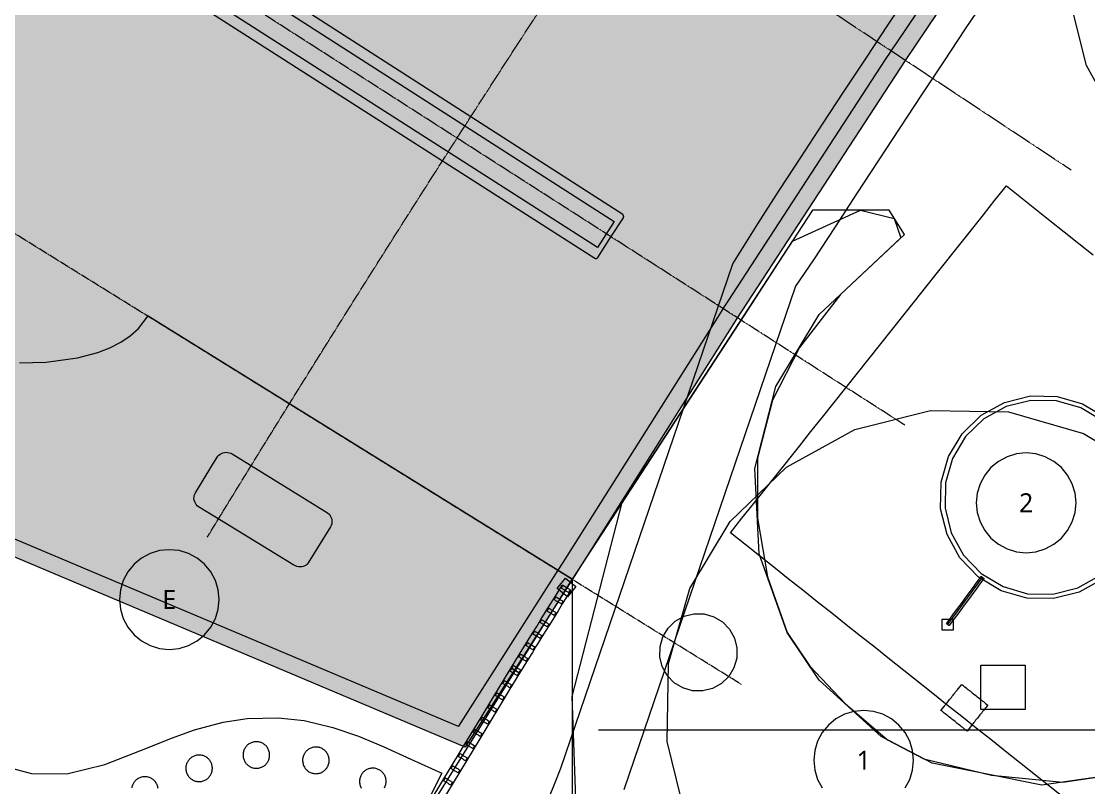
# Model space of a CAD drawing. Header units: millimetres. Extents: x -31757 to 121236, y -27283 to 59400.
# Drawn here: x 36428 to 46058, y 1683 to 8600 of the extents above; entities that cross this region are included whole.
import ezdxf

# ---------------------------------------------------------------- set-up
doc = ezdxf.new("R2010")
doc.units = ezdxf.units.MM
doc.linetypes.add('DASHDOT', pattern=[3.556, 2.54, -0.508, 0, -0.508])
for name, color, linetype, lineweight in [('10_見えがかり', 7, 'Continuous', 13), ('30_敷地・外構', 8, 'Continuous', 9), ('40_通り芯', 1, 'DASHDOT', 9), ('41_通り芯の符号', 1, 'Continuous', 13)]:
    doc.layers.add(name, color=color, linetype=linetype, lineweight=lineweight)
doc.styles.add('JP', font='NotoSansCJKjp-Regular.otf')

msp = doc.modelspace()

# ---------------------------------------------------------------- hatches: boundary and pattern name
at = {"layer": '10_見えがかり'}
msp.add_hatch(color=8, dxfattribs=at).paths.add_polyline_path([(40065.8, 29151), (40066.1, 29150.7), (40327.1, 28949.1), (40328.7, 28948), (40330.4, 28947), (40332.2, 28946.2), (40334, 28945.6), (40335.9, 28945.2), (40337.9, 28945), (40339.9, 28944.9), (40341.8, 28945.1), (40343.7, 28945.4), (40345.6, 28946), (40347.5, 28946.7), (40349.2, 28947.6), (40350.9, 28948.6), (40352.4, 28949.8), (40353.8, 28951.2), (40355.1, 28952.7), (40882.9, 29633), (41480, 30395.1), (42080.6, 31154.4), (42684.8, 31910.9), (43292.6, 32664.5), (43903.9, 33415.2), (44518.8, 34163), (45137.2, 34907.9), (45759.1, 35650), (46384.5, 36389), (47013.3, 37125.1), (47645.6, 37858.3), (48281.4, 38588.4), (48920.6, 39315.6), (49563.2, 40039.7), (50209.3, 40760.8), (50858.7, 41478.8), (51511.5, 42193.7), (52167.7, 42905.6), (52827.2, 43614.4), (53490, 44320), (54156.2, 45022.6), (54825.7, 45721.9), (55498.4, 46418.1), (56174.5, 47111.2), (56853.8, 47801), (57536.3, 48487.6), (58222.1, 49171), (58911.1, 49851.2), (59603.3, 50528.1), (60298.6, 51201.7), (60374.8, 51274.8), (60376.2, 51276.3), (60377.4, 51277.8), (60378.4, 51279.5), (60379.3, 51281.3), (60380, 51283.1), (60380.5, 51285), (60380.8, 51286.9), (60381, 51288.9), (60380.9, 51290.8), (60380.7, 51292.8), (60380.2, 51294.7), (60379.6, 51296.6), (60378.8, 51298.4), (60377.8, 51300.1), (60376.7, 51301.7), (60375.4, 51303.1), (60146.7, 51540.7), (60146.4, 51541), (60146.7, 51541.4), (60833.4, 52199.6), (61523.6, 52855.1), (62216.8, 53507.4), (62913, 54156.4), (63612.2, 54802.2), (64314.4, 55444.8), (65019.2, 56083.8), (65019.6, 56084.1), (65019.9, 56083.8), (65254.1, 55824.3), (66795, 54116.9), (66795, 54116.8), (75537.8, 44429), (75538.1, 44428.7), (75537.8, 44428.3), (75105, 44023.6), (75104.9, 44023.5), (73057.4, 42142.5), (73057.2, 42142.3), (71040.6, 40228.6), (71040.4, 40228.4), (69052.1, 38285.4), (69051.8, 38285.2), (67092.1, 36313.2), (67091.9, 36313), (65161.3, 34312.7), (65161.1, 34312.4), (63259.9, 32284), (63259.7, 32283.8), (61388.4, 30227.8), (61388.2, 30227.6), (59547.2, 28144.4), (59547, 28144.1), (57736.7, 26034.2), (57736.5, 26034), (55957.3, 23897.8), (55957.1, 23897.6), (54209.3, 21735.6), (54209.1, 21735.4), (52493.2, 19548.1), (52493, 19547.9), (50809.2, 17335.7), (50809, 17335.4), (49157.8, 15098.8), (49157.6, 15098.5), (47539.3, 12838), (47539.1, 12837.8), (45954.1, 10553.8), (45953.9, 10553.6), (44402.4, 8246.6), (44402.2, 8246.4), (42884.7, 5917), (42884.5, 5916.8), (41401.3, 3565.6), (41401.2, 3565.4), (40433.8, 2047.8), (40433.5, 2047.4), (40433, 2047.5), (34030.2, 4749.4), (34030.2, 4749.4), (26699.8, 7843.7), (26699.5, 7843.8), (26030.8, 8156.6), (26029.7, 8157.2), (26026.2, 8159.4), (26025.8, 8159.7), (26026, 8160.1), (26672.5, 9168.4), (26672.6, 9168.6), (28072.1, 11401.4), (28073.1, 11403.1), (28073.8, 11404.9), (28074.5, 11406.8), (28074.9, 11408.7), (28075.1, 11410.7), (28075.1, 11412.7), (28075, 11414.6), (28074.6, 11416.6), (28074.1, 11418.5), (28073.4, 11420.3), (28072.5, 11422), (28071.4, 11423.7), (28070.2, 11425.2), (28068.8, 11426.7), (28067.3, 11427.9), (28065.7, 11429), (27872.5, 11548.5), (27872.1, 11548.7), (27872.4, 11549.1), (28386.1, 12375.7), (28904.1, 13200.3), (29425.9, 14022.4), (29951.7, 14842.1), (30481.3, 15659.2), (31014.8, 16473.8), (31552.1, 17285.9), (32093.3, 18095.5), (32638.3, 18902.5), (33187.1, 19706.8), (33739.7, 20508.6), (34296.1, 21307.8), (34856.3, 22104.3), (35420.2, 22898.1), (35987.9, 23689.3), (36559.3, 24477.8), (37134.5, 25263.5), (37713.4, 26046.5), (38295.9, 26826.8), (38882.2, 27604.3), (39472.1, 28379.1), (40065.5, 29150.6)])

# ---------------------------------------------------------------- linework, layer by layer
for points in [[(55957.1, 23897.6), (54209.3, 21735.6), (54209.1, 21735.4), (52493.2, 19548.1), (52493, 19547.9), (50809.2, 17335.7), (50809, 17335.4), (49157.8, 15098.8), (49157.6, 15098.5), (47539.3, 12838), (47539.1, 12837.8), (45954.1, 10553.8), (45953.9, 10553.6), (44402.4, 8246.6), (44402.2, 8246.4), (42884.7, 5917), (42884.5, 5916.8), (41401.3, 3565.6), (41401.2, 3565.4), (40433.8, 2047.8), (40433.5, 2047.4), (40433, 2047.5), (34030.2, 4749.4)], [(31729.9, 13245.1), (31730.3, 13244.9), (38400.6, 8961.5), (41777.2, 6793.2), (41777.6, 6792.9), (41777.4, 6792.5), (41626.7, 6557.5), (41626.4, 6557.1), (41626, 6557.4), (31570.1, 12994.1), (31569.7, 12994.4), (31569.3, 12994.6), (31569.6, 12995), (31729.7, 13244.7), (31729.9, 13245.1)], [(31763, 12753.1), (41601.8, 6462.1), (41603.5, 6461.1), (41605.3, 6460.3), (41607.2, 6459.6), (41609.1, 6459.2), (41611.1, 6459), (41613.1, 6458.9), (41615, 6459), (41617, 6459.4), (41618.9, 6459.9), (41620.7, 6460.6), (41622.5, 6461.5), (41624.1, 6462.6), (41625.7, 6463.8), (41627.1, 6465.1), (41628.4, 6466.6), (41629.5, 6468.2), (41743.1, 6648.3), (41743.2, 6648.4), (41859.7, 6827.2), (41860.7, 6828.9), (41861.5, 6830.7), (41862.1, 6832.6), (41862.6, 6834.5), (41862.8, 6836.4), (41862.9, 6838.4), (41862.8, 6840.4), (41862.5, 6842.3), (41862, 6844.2), (41861.3, 6846.1), (41860.4, 6847.8), (41859.4, 6849.5), (41858.2, 6851.1), (41856.8, 6852.5), (41855.3, 6853.8), (41853.7, 6855), (32030.4, 13169.9)], [(45773.4, 10561.1), (44324.5, 8406.8), (44273.5, 8332.1), (44273.2, 8331.6), (44223.6, 8254.4), (42802.2, 6072.6), (42754.5, 6000.5), (42754.2, 6000.1), (42708.1, 5925.7), (41313.9, 3715.8), (41269.8, 3647), (41269.8, 3647), (41269.8, 3646.9), (40372.6, 2236.6), (40372.3, 2236.2), (40371.8, 2236.4), (33118.3, 5297.2)], [(41186.6, 1587.4), (41243.7, 1730.2), (41295.6, 1858.9), (42848.1, 6411.3), (43072.1, 6772.4), (43266.5, 7072.2), (43461.5, 7371.6), (43657, 7670.6), (43853.1, 7969.3), (44049.8, 8267.6), (44247, 8565.5), (44444.8, 8863.1)], [(45141.9, 8826.7), (44944.2, 8530.5), (44747, 8233.9), (44550.4, 7936.9), (44354.4, 7639.5), (44158.9, 7341.8), (43963.9, 7043.7), (43769.6, 6745.2), (43575.8, 6446.4), (43412.6, 6208.2), (41863.2, 1664.4)], [(49666.2, 8614.8), (49530.2, 8140.5), (49276.1, 7717.6), (48921.2, 7374.9), (48489.6, 7135.7), (48010.9, 7016.3), (47517.6, 7024.9), (47043.3, 7160.9), (46620.4, 7415), (46277.6, 7769.9), (46038.4, 8201.5), (45919.1, 8680.2)], [(43552.7, 4897.1), (43656.5, 5027.6), (44486.5, 6071), (44590.2, 6201.5), (44694, 6331.9), (45109, 6853.6), (45212.7, 6984.1), (45316.5, 7114.5), (45707.8, 6803.3), (45838.2, 6699.5), (45968.7, 6595.8), (46099.1, 6492)], [(41436.1, 1415.3), (41396.6, 2504.5), (41848.8, 4258.2), (43386, 6616.9), (43998.1, 6894.4)], [(43998.1, 6894.4), (44303.5, 6821), (44364.7, 6644.3), (43819.3, 6134.4), (43448, 5656.5), (43205.1, 5181.1), (43070.5, 4656.9), (43070, 4115.2), (43159.6, 3587.3), (43336.6, 3084.4), (43542, 2779.8), (43859.9, 2441.9), (44244.1, 2114.3), (44569.9, 1944.3), (45182.8, 1796), (45824, 1731.8), (46355.3, 1809.6)], [(36410.2, 5517.4), (36650.7, 5524.1), (36934.3, 5561.4), (37118.4, 5610.4), (37227.1, 5653.1), (37324.5, 5703.6), (37410.2, 5761.9), (37484.3, 5827.9), (37573.2, 5941.1), (41396.6, 3568.1), (39742.1, 902.3)], [(44897.1, 3757), (44780.7, 3967.1), (44722.6, 4200.1), (44726.8, 4440.3), (44793, 4671.1), (44916.7, 4877), (45089.4, 5043.8), (45299.5, 5160.3), (45532.5, 5218.4), (45772.7, 5214.2), (46003.5, 5148), (46209.4, 5024.3)], [(46184.5, 4993), (45987.6, 5111.3), (45766.8, 5174.6), (45537.1, 5178.6), (45314.2, 5123), (45113.2, 5011.7), (44948, 4852.1), (44829.7, 4655.2), (44766.4, 4434.3)], [(43947, 4916.4), (44630.9, 5087), (45335.7, 5074.6), (46013.2, 4880.4), (46617.4, 4517.3), (47107, 4010.3), (47448.7, 3393.9), (47619.2, 2710), (47606.9, 2005.2), (47412.6, 1327.7)], [(42424.5, 1414.8), (42253.9, 2098.7), (42266.2, 2803.4), (42460.5, 3480.9), (42823.5, 4085.1), (43330.6, 4574.7), (43947, 4916.4)], [(45956.9, 1494), (45435.1, 1909), (45304.7, 2012.8), (45174.3, 2116.5), (45043.8, 2220.3), (44913.4, 2324), (44783, 2427.8), (44652.5, 2531.5), (44391.7, 2739.1), (44261.2, 2842.8), (44130.8, 2946.6), (44000.4, 3050.3), (43869.9, 3154.1), (43739.5, 3257.8), (43609, 3361.6), (43478.6, 3465.3), (43348.2, 3569.1), (43217.7, 3672.8), (43087.3, 3776.6), (42956.9, 3880.3), (42826.4, 3984.1), (42930.2, 4114.5), (43033.9, 4244.9), (43449, 4766.7), (43552.7, 4897.1)], [(37988.3, 4319.7), (37992.5, 4332.9), (37998.5, 4345.4), (38146.5, 4586.5), (38201.5, 4674.2), (38210.7, 4684.5), (38221.2, 4693.6), (38233.6, 4700.4), (38246.7, 4705.4), (38260.5, 4708.8), (38274.8, 4710.3), (38289.3, 4709.1), (38303.5, 4706), (38317.3, 4701.2), (38330.4, 4694.7), (38969, 4301.4), (39189.7, 4164.4), (39200.8, 4154.9), (39210.7, 4144.1), (39218.3, 4131.8), (39224.3, 4118.7), (39228.5, 4105.1), (39230.8, 4091.2), (39230.4, 4077.2), (39228, 4063.6), (39223.8, 4050.4), (39217.9, 4038), (39070.8, 3798.4), (39016.2, 3711.3), (39007.1, 3701), (38996.6, 3692), (38984.3, 3685.2), (38971.2, 3680.2), (38957.4, 3676.8), (38943.2, 3675.3), (38928.7, 3676.6), (38914.5, 3679.6), (38900.7, 3684.4), (38887.5, 3690.8), (38247.8, 4082.3), (38026.7, 4218.7), (38015.6, 4228.1), (38005.7, 4238.9), (37998, 4251.2), (37992.1, 4264.3), (37987.9, 4277.9), (37985.5, 4291.9), (37986, 4306), (37988.3, 4319.7)], [(44766.4, 4434.3), (44762.3, 4204.6), (44817.9, 3981.7), (44929.3, 3780.8), (45088.9, 3615.6), (45285.8, 3497.3), (45506.6, 3433.9), (45736.3, 3429.9), (45959.2, 3485.5), (46160.1, 3596.9)], [(46183.9, 3564.7), (45973.9, 3448.3), (45740.8, 3390.2), (45500.7, 3394.4), (45269.8, 3460.6), (45064, 3584.3), (44897.1, 3757)], [(41337.8, 3573.8), (41431.7, 3499.1), (41357, 3405.2), (41263.1, 3479.9), (41337.8, 3573.8)], [(45089.6, 3589.5), (45090, 3589.2), (45091.2, 3588.3), (45093.2, 3586.8), (45095.7, 3585), (45098.6, 3582.8), (45101.7, 3580.5), (45104.8, 3578.2), (45107.7, 3576.1), (45110.2, 3574.2), (45112.1, 3572.8), (45113.3, 3571.9), (45113.8, 3571.6), (45061.2, 3500.6), (45048.1, 3482.8), (44956.2, 3358.5), (44943.1, 3340.8), (44864.3, 3234.2), (44851.2, 3216.4), (44798.7, 3145.4), (44798.3, 3145.7), (44797.1, 3146.6), (44795.1, 3148), (44792.7, 3149.9), (44789.7, 3152), (44786.6, 3154.3), (44783.5, 3156.6), (44780.6, 3158.8), (44778.1, 3160.6), (44776.2, 3162), (44775, 3162.9), (44774.6, 3163.2), (44827.1, 3234.3), (44840.2, 3252), (44919, 3358.6), (44932.1, 3376.3), (44945.2, 3394.1), (45024, 3500.7), (45037.1, 3518.4), (45089.6, 3589.5)], [(41078, 3138.5), (41116.5, 3200.9), (41155, 3263.4), (41193.5, 3325.8), (41232, 3388.3), (41270.6, 3450.7), (41309.1, 3513.2), (41334.6, 3497.4), (41341, 3493.5), (41347.4, 3489.5), (41353.8, 3485.6), (41360.2, 3481.7), (41366.5, 3477.7), (41372.9, 3473.8), (41379.3, 3469.8), (41385.7, 3465.9), (41347.2, 3403.5), (41308.6, 3341), (41270.1, 3278.6), (41231.6, 3216.1), (41193.1, 3153.7), (41154.6, 3091.2), (41116.1, 3028.8), (41077.5, 2966.3), (41039, 2903.9), (41000.5, 2841.4), (40962, 2779), (40923.5, 2716.5), (40897.9, 2732.3), (40891.5, 2736.2), (40885.2, 2740.1), (40878.8, 2744.1), (40872.4, 2748), (40866, 2751.9), (40846.9, 2763.7), (40923.9, 2888.6), (40962.4, 2951.1), (41000.9, 3013.6), (41039.4, 3076), (41078, 3138.5)], [(41078, 3138.5), (41116.5, 3200.9), (41155, 3263.4), (41193.5, 3325.8), (41232, 3388.3), (41270.6, 3450.7), (41309.1, 3513.2), (41334.6, 3497.4), (41341, 3493.5), (41347.4, 3489.5), (41353.8, 3485.6), (41360.2, 3481.7), (41366.5, 3477.7), (41372.9, 3473.8), (41379.3, 3469.8), (41385.7, 3465.9), (41347.2, 3403.5), (41308.6, 3341), (41270.1, 3278.6), (41231.6, 3216.1), (41193.1, 3153.7), (41154.6, 3091.2), (41116.1, 3028.8), (41077.5, 2966.3), (41039, 2903.9), (41000.5, 2841.4), (40962, 2779), (40923.5, 2716.5), (40897.9, 2732.3), (40891.5, 2736.2), (40885.2, 2740.1), (40878.8, 2744.1), (40872.4, 2748), (40866, 2751.9), (40846.9, 2763.7), (40923.9, 2888.6), (40962.4, 2951.1), (41000.9, 3013.6), (41039.4, 3076), (41078, 3138.5)], [(41307.6, 3496.5), (41308.9, 3498.6), (41310.2, 3500.7), (41311.5, 3502.8), (41312.8, 3505), (41314.2, 3507.1), (41315.5, 3509.2), (41320.8, 3505.9), (41326.1, 3502.7), (41331.4, 3499.4), (41336.7, 3496.1), (41347.4, 3489.5), (41352.7, 3486.3), (41358, 3483), (41363.3, 3479.7), (41368.7, 3476.4), (41374, 3473.1), (41379.3, 3469.8), (41378, 3467.7), (41375.4, 3463.5), (41374.1, 3461.3), (41372.7, 3459.2), (41371.4, 3457.1), (41370.1, 3455), (41368.8, 3452.8), (41367.5, 3450.7), (41366.2, 3448.6), (41364.9, 3446.4), (41363.6, 3444.3), (41358.2, 3447.6), (41352.9, 3450.9), (41347.6, 3454.2), (41342.3, 3457.4), (41337, 3460.7), (41331.6, 3464), (41326.3, 3467.3), (41321, 3470.6), (41315.7, 3473.8), (41310.4, 3477.1), (41305, 3480.4), (41299.7, 3483.7), (41301, 3485.8), (41302.3, 3487.9), (41303.7, 3490.1), (41305, 3492.2), (41307.6, 3496.5)], [(41242.5, 3390.9), (41243.8, 3393), (41245.1, 3395.2), (41246.4, 3397.3), (41247.7, 3399.4), (41249.1, 3401.6), (41250.4, 3403.7), (41251.7, 3405.8), (41257, 3402.5), (41262.3, 3399.2), (41273, 3392.7), (41278.3, 3389.4), (41283.6, 3386.1), (41288.9, 3382.8), (41299.6, 3376.3), (41310.2, 3369.7), (41315.5, 3366.4), (41314.2, 3364.3), (41311.6, 3360.1), (41310.3, 3357.9), (41309, 3355.8), (41307.6, 3353.7), (41306.3, 3351.5), (41305, 3349.4), (41303.7, 3347.3), (41302.4, 3345.2), (41301.1, 3343), (41299.8, 3340.9), (41294.4, 3344.2), (41289.1, 3347.5), (41283.8, 3350.7), (41278.5, 3354), (41273.2, 3357.3), (41267.9, 3360.6), (41262.5, 3363.9), (41257.2, 3367.2), (41251.9, 3370.4), (41241.3, 3377), (41235.9, 3380.3), (41237.2, 3382.4), (41238.6, 3384.5), (41239.9, 3386.7), (41241.2, 3388.8), (41242.5, 3390.9)], [(41178.7, 3287.5), (41181.3, 3291.8), (41182.7, 3293.9), (41184, 3296), (41185.3, 3298.1), (41186.6, 3300.3), (41187.9, 3302.4), (41193.2, 3299.1), (41198.5, 3295.8), (41203.9, 3292.6), (41209.2, 3289.3), (41214.5, 3286), (41225.1, 3279.4), (41230.5, 3276.2), (41235.8, 3272.9), (41241.1, 3269.6), (41246.4, 3266.3), (41251.7, 3263), (41250.4, 3260.9), (41246.5, 3254.5), (41245.2, 3252.4), (41242.5, 3248.1), (41241.2, 3246), (41239.9, 3243.9), (41238.6, 3241.7), (41237.3, 3239.6), (41236, 3237.5), (41225.3, 3244.1), (41220, 3247.3), (41214.7, 3250.6), (41204.1, 3257.2), (41198.7, 3260.5), (41193.4, 3263.7), (41188.1, 3267), (41182.8, 3270.3), (41177.5, 3273.6), (41172.2, 3276.9), (41173.5, 3279), (41174.8, 3281.1), (41176.1, 3283.2), (41178.7, 3287.5)], [(41114.9, 3184.1), (41116.2, 3186.2), (41117.6, 3188.3), (41118.9, 3190.5), (41120.2, 3192.6), (41121.5, 3194.7), (41122.8, 3196.9), (41124.1, 3199), (41129.4, 3195.7), (41134.8, 3192.4), (41140.1, 3189.1), (41150.7, 3182.6), (41156, 3179.3), (41166.7, 3172.7), (41172, 3169.5), (41177.3, 3166.2), (41182.6, 3162.9), (41188, 3159.6), (41186.6, 3157.5), (41185.3, 3155.4), (41184, 3153.2), (41182.7, 3151.1), (41181.4, 3149), (41180.1, 3146.8), (41178.8, 3144.7), (41177.5, 3142.6), (41174.8, 3138.3), (41173.5, 3136.2), (41172.2, 3134.1), (41166.9, 3137.4), (41156.2, 3143.9), (41150.9, 3147.2), (41145.6, 3150.5), (41140.3, 3153.8), (41135, 3157), (41129.6, 3160.3), (41124.3, 3163.6), (41119, 3166.9), (41113.7, 3170.2), (41108.4, 3173.5), (41109.7, 3175.6), (41111, 3177.7), (41112.3, 3179.8), (41113.6, 3182), (41114.9, 3184.1)], [(42328.4, 3185.8), (42408.3, 3230.1), (42497, 3252.2), (42588.3, 3250.6), (42676.2, 3225.4), (42754.5, 3178.4), (42818, 3112.6), (42862.3, 3032.7), (42884.4, 2944.1), (42882.8, 2852.7), (42857.6, 2764.9), (42810.5, 2686.6), (42744.8, 2623.1), (42664.9, 2578.8), (42576.2, 2556.7), (42484.9, 2558.3), (42397, 2583.5), (42318.7, 2630.5), (42255.3, 2696.3), (42211, 2776.2), (42188.9, 2864.8), (42190.5, 2956.2), (42215.6, 3044), (42262.7, 3122.3), (42328.4, 3185.8)], [(44778.3, 3204.3), (44795, 3204.3), (44803.3, 3204.3), (44820, 3204.3), (44836.6, 3204.3), (44836.6, 3196), (44836.6, 3187.6), (44836.6, 3179.3), (44836.6, 3171), (44836.6, 3162.6), (44836.6, 3146), (44836.6, 3137.6), (44836.6, 3129.3), (44836.6, 3121), (44836.6, 3112.6), (44836.6, 3104.3), (44828.3, 3104.3), (44820, 3104.3), (44811.6, 3104.3), (44795, 3104.3), (44786.6, 3104.3), (44778.3, 3104.3), (44770, 3104.3), (44761.6, 3104.3), (44753.3, 3104.3), (44745, 3104.3), (44736.6, 3104.3), (44736.6, 3112.7), (44736.6, 3121), (44736.6, 3137.7), (44736.6, 3146), (44736.6, 3162.7), (44736.6, 3171), (44736.6, 3187.7), (44736.6, 3196), (44736.6, 3204.3), (44745, 3204.3), (44753.3, 3204.3), (44770, 3204.3), (44778.3, 3204.3)], [(41049.8, 3078.6), (41051.1, 3080.7), (41052.5, 3082.8), (41053.8, 3084.9), (41055.1, 3087.1), (41056.4, 3089.2), (41057.7, 3091.3), (41059, 3093.4), (41060.3, 3095.6), (41071, 3089), (41076.3, 3085.7), (41081.6, 3082.5), (41086.9, 3079.2), (41097.6, 3072.6), (41108.2, 3066), (41113.5, 3062.8), (41118.9, 3059.5), (41124.2, 3056.2), (41122.9, 3054.1), (41121.5, 3051.9), (41120.2, 3049.8), (41118.9, 3047.7), (41117.6, 3045.6), (41116.3, 3043.4), (41115, 3041.3), (41113.7, 3039.2), (41112.4, 3037.1), (41111, 3034.9), (41109.7, 3032.8), (41108.4, 3030.7), (41103.1, 3034), (41097.8, 3037.2), (41092.5, 3040.5), (41087.1, 3043.8), (41071.2, 3053.6), (41060.5, 3060.2), (41055.2, 3063.5), (41049.9, 3066.8), (41044.6, 3070), (41045.9, 3072.2), (41047.2, 3074.3), (41049.8, 3078.6)], [(40986.1, 2975.1), (40987.4, 2977.3), (40988.7, 2979.4), (40990, 2981.5), (40991.3, 2983.7), (40992.6, 2985.8), (40993.9, 2987.9), (40995.2, 2990), (40996.6, 2992.2), (41007.2, 2985.6), (41012.5, 2982.3), (41017.8, 2979), (41023.2, 2975.8), (41028.5, 2972.5), (41039.1, 2965.9), (41049.7, 2959.4), (41055.1, 2956.1), (41060.4, 2952.8), (41057.8, 2948.5), (41056.4, 2946.4), (41055.1, 2944.3), (41053.8, 2942.2), (41051.2, 2937.9), (41049.9, 2935.8), (41048.6, 2933.6), (41047.3, 2931.5), (41044.6, 2927.3), (41039.3, 2930.5), (41034, 2933.8), (41028.7, 2937.1), (41018, 2943.7), (41012.7, 2946.9), (41007.4, 2950.2), (41002.1, 2953.5), (40996.8, 2956.8), (40991.4, 2960.1), (40986.1, 2963.4), (40980.8, 2966.6), (40982.1, 2968.8), (40983.4, 2970.9), (40984.7, 2973), (40986.1, 2975.1)], [(40923.6, 2873.9), (40924.9, 2876), (40926.2, 2878.1), (40927.5, 2880.2), (40928.8, 2882.4), (40930.1, 2884.5), (40931.5, 2886.6), (40932.8, 2888.8), (40943.4, 2882.2), (40948.7, 2878.9), (40954, 2875.6), (40959.4, 2872.4), (40964.7, 2869.1), (40970, 2865.8), (40975.3, 2862.5), (40980.6, 2859.2), (40986, 2855.9), (40991.3, 2852.7), (40996.6, 2849.4), (40995.3, 2847.3), (40994, 2845.1), (40991.4, 2840.9), (40990, 2838.7), (40987.4, 2834.5), (40986.1, 2832.4), (40984.8, 2830.2), (40983.5, 2828.1), (40982.2, 2826), (40980.9, 2823.8), (40975.5, 2827.1), (40970.2, 2830.4), (40964.9, 2833.7), (40959.6, 2837), (40954.3, 2840.3), (40948.9, 2843.5), (40943.6, 2846.8), (40938.3, 2850.1), (40933, 2853.4), (40927.7, 2856.7), (40922.3, 2859.9), (40917, 2863.2), (40918.3, 2865.3), (40919.6, 2867.5), (40921, 2869.6), (40923.6, 2873.9)], [(40126.1, 1574.5), (40396.3, 2020.4), (40486.4, 2169), (40576.5, 2317.6), (40666.5, 2466.2), (40846.7, 2763.4), (40853.1, 2759.6), (40859.5, 2755.7)], [(40126.1, 1574.5), (40396.3, 2020.4), (40486.4, 2169), (40576.5, 2317.6), (40666.5, 2466.2), (40846.7, 2763.4), (40853.1, 2759.6), (40859.5, 2755.7)], [(40859.5, 2755.7), (40865.9, 2751.8), (40872.3, 2747.9), (40885.2, 2740.1), (40898, 2732.4), (40904.4, 2728.5), (40910.8, 2724.6), (40917.2, 2720.7), (40923.6, 2716.8), (40833.6, 2568.2), (40563.4, 2122.3), (40383.2, 1825.1), (40203.1, 1527.9)], [(40859.5, 2755.7), (40865.9, 2751.8), (40872.3, 2747.9), (40885.2, 2740.1), (40898, 2732.4), (40904.4, 2728.5), (40910.8, 2724.6), (40917.2, 2720.7), (40923.6, 2716.8), (40833.6, 2568.2), (40563.4, 2122.3), (40383.2, 1825.1), (40203.1, 1527.9)], [(40853.6, 2724.2), (40842.9, 2730.7), (40837.5, 2733.9), (40838.8, 2736), (40840.1, 2738.2), (40841.4, 2740.3), (40842.7, 2742.5), (40844, 2744.6), (40845.3, 2746.7), (40846.6, 2748.9), (40847.9, 2751), (40849.2, 2753.1), (40850.5, 2755.3), (40851.8, 2757.4), (40853.1, 2759.6), (40858.4, 2756.3), (40863.8, 2753.1), (40869.1, 2749.8), (40874.5, 2746.6), (40879.8, 2743.4), (40890.5, 2736.9), (40901.2, 2730.4), (40906.5, 2727.2), (40911.9, 2723.9), (40917.2, 2720.7), (40915.9, 2718.6), (40914.6, 2716.4), (40913.3, 2714.3), (40912, 2712.1), (40909.5, 2707.9), (40908.2, 2705.7), (40906.9, 2703.6), (40905.6, 2701.4), (40904.3, 2699.3), (40903, 2697.2), (40901.7, 2695), (40896.3, 2698.3), (40891, 2701.5), (40885.6, 2704.8), (40880.3, 2708), (40875, 2711.2), (40869.6, 2714.5), (40858.9, 2720.9), (40853.6, 2724.2)], [(40858.5, 2768.3), (40859.8, 2770.5), (40861.1, 2772.6), (40862.4, 2774.7), (40863.7, 2776.8), (40866.4, 2781.1), (40867.7, 2783.2), (40869, 2785.3), (40879.6, 2778.8), (40890.3, 2772.2), (40895.6, 2768.9), (40900.9, 2765.7), (40911.5, 2759.1), (40922.2, 2752.5), (40927.5, 2749.3), (40932.8, 2746), (40931.5, 2743.8), (40930.2, 2741.7), (40928.9, 2739.6), (40926.3, 2735.3), (40924.9, 2733.2), (40923.6, 2731.1), (40922.3, 2728.9), (40921, 2726.8), (40919.7, 2724.7), (40917.1, 2720.4), (40911.8, 2723.7), (40906.4, 2727), (40901.1, 2730.3), (40895.8, 2733.6), (40885.2, 2740.1), (40874.5, 2746.7), (40858.6, 2756.5), (40853.2, 2759.8), (40854.6, 2761.9), (40855.9, 2764.1), (40857.2, 2766.2), (40858.5, 2768.3)], [(45253.3, 2789.6), (45286.7, 2789.6), (45320, 2789.6), (45353.3, 2789.6), (45386.7, 2789.6), (45420, 2789.6), (45486.7, 2789.6), (45486.7, 2756.3), (45486.7, 2656.3), (45486.7, 2623), (45486.7, 2589.6), (45486.7, 2556.3), (45486.7, 2523), (45486.7, 2489.6), (45486.7, 2456.3), (45486.7, 2423), (45486.6, 2389.6), (45453.3, 2389.6), (45420, 2389.6), (45386.6, 2389.6), (45353.3, 2389.6), (45320, 2389.6), (45253.3, 2389.6), (45220, 2389.6), (45186.6, 2389.6), (45153.3, 2389.6), (45120, 2389.6), (45086.6, 2389.6), (45086.7, 2423), (45086.7, 2456.3), (45086.7, 2523), (45086.7, 2556.3), (45086.7, 2589.6), (45086.7, 2623), (45086.7, 2656.3), (45086.7, 2723), (45086.7, 2789.6), (45120, 2789.6), (45153.3, 2789.6), (45186.7, 2789.6), (45220, 2789.6), (45253.3, 2789.6)], [(40781.6, 2617.6), (40776.3, 2620.8), (40771, 2624), (40772.3, 2626.2), (40773.5, 2628.3), (40776.1, 2632.6), (40777.4, 2634.7), (40780, 2639), (40781.3, 2641.2), (40783.9, 2645.4), (40785.2, 2647.6), (40786.5, 2649.7), (40791.8, 2646.5), (40797.2, 2643.2), (40802.5, 2640), (40807.9, 2636.7), (40813.2, 2633.5), (40818.6, 2630.3), (40823.9, 2627), (40829.3, 2623.8), (40840, 2617.3), (40845.3, 2614.1), (40850.6, 2610.8), (40849.3, 2608.7), (40848.1, 2606.6), (40846.8, 2604.4), (40845.5, 2602.3), (40844.2, 2600.1), (40842.9, 2598), (40841.6, 2595.9), (40840.3, 2593.7), (40839, 2591.6), (40837.7, 2589.4), (40836.4, 2587.3), (40835.1, 2585.2), (40829.7, 2588.4), (40824.4, 2591.7), (40819.1, 2594.9), (40813.7, 2598.1), (40808.4, 2601.4), (40797.7, 2607.8), (40792.3, 2611.1), (40781.6, 2617.6)], [(44756.9, 2419.4), (44764.7, 2429.2), (44772.5, 2439), (44780.3, 2448.8), (44788.1, 2458.6), (44795.8, 2468.3), (44803.6, 2478.1), (44811.4, 2487.9), (44819.2, 2497.7), (44827, 2507.5), (44834.8, 2517.2), (44842.5, 2527), (44850.3, 2536.8), (44858.1, 2546.6), (44865.9, 2556.4), (44873.7, 2566.2), (44881.4, 2575.9), (44912.6, 2615.1), (44922.3, 2607.3), (44932.1, 2599.5), (44941.9, 2591.7), (44951.7, 2583.9), (44961.5, 2576.2), (44971.3, 2568.4), (44981, 2560.6), (44990.8, 2552.8), (45000.6, 2545), (45010.4, 2537.3), (45020.2, 2529.5), (45039.7, 2513.9), (45049.5, 2506.1), (45059.3, 2498.4), (45069.1, 2490.6), (45078.9, 2482.8), (45088.7, 2475), (45098.4, 2467.2), (45108.2, 2459.4), (45118, 2451.7), (45127.8, 2443.9), (45137.6, 2436.1), (45147.3, 2428.3), (45116.2, 2389.2), (45108.4, 2379.4), (45100.7, 2369.6), (45092.9, 2359.8), (45085.1, 2350.1), (45077.3, 2340.3), (45069.5, 2330.5), (45061.8, 2320.7), (45054, 2310.9), (45046.2, 2301.1), (45038.4, 2291.4), (45030.6, 2281.6), (45022.8, 2271.8), (45015.1, 2262), (45007.3, 2252.2), (44999.5, 2242.5), (44991.7, 2232.7), (44960.6, 2193.5), (44950.8, 2201.3), (44941, 2209.1), (44931.2, 2216.9), (44921.5, 2224.7), (44911.7, 2232.4), (44901.9, 2240.2), (44892.1, 2248), (44882.3, 2255.8), (44872.5, 2263.6), (44862.8, 2271.4), (44853, 2279.1), (44833.4, 2294.7), (44823.6, 2302.5), (44813.9, 2310.3), (44804.1, 2318), (44794.3, 2325.8), (44784.5, 2333.6), (44774.7, 2341.4), (44764.9, 2349.2), (44755.2, 2356.9), (44745.4, 2364.7), (44735.6, 2372.5), (44725.8, 2380.3), (44756.9, 2419.4)], [(40720.4, 2504.5), (40715.1, 2507.7), (40709.7, 2510.9), (40704.4, 2514.2), (40705.7, 2516.3), (40707, 2518.5), (40708.3, 2520.6), (40709.6, 2522.7), (40710.9, 2524.9), (40712.1, 2527), (40713.4, 2529.2), (40714.7, 2531.3), (40716, 2533.4), (40717.3, 2535.6), (40718.6, 2537.7), (40719.9, 2539.8), (40725.3, 2536.6), (40730.6, 2533.4), (40741.3, 2526.9), (40757.3, 2517.2), (40762.7, 2513.9), (40768, 2510.7), (40773.4, 2507.4), (40778.7, 2504.2), (40784.1, 2501), (40782.8, 2498.8), (40781.5, 2496.7), (40780.2, 2494.6), (40778.9, 2492.4), (40776.3, 2488.1), (40775, 2486), (40773.7, 2483.9), (40772.4, 2481.7), (40771.1, 2479.6), (40769.8, 2477.5), (40768.5, 2475.3), (40763.2, 2478.6), (40757.8, 2481.8), (40752.5, 2485), (40747.1, 2488.3), (40741.8, 2491.5), (40736.4, 2494.8), (40725.8, 2501.2), (40720.4, 2504.5)], [(40653.8, 2394.6), (40643.1, 2401.1), (40637.8, 2404.3), (40639.1, 2406.5), (40640.4, 2408.6), (40641.7, 2410.7), (40643, 2412.9), (40644.3, 2415), (40645.6, 2417.2), (40646.9, 2419.3), (40648.2, 2421.4), (40649.5, 2423.6), (40650.7, 2425.7), (40652, 2427.8), (40653.3, 2430), (40658.7, 2426.7), (40664, 2423.5), (40669.4, 2420.3), (40680.1, 2413.8), (40690.8, 2407.3), (40696.1, 2404.1), (40701.4, 2400.8), (40712.1, 2394.4), (40717.5, 2391.1), (40716.2, 2389), (40714.9, 2386.8), (40713.6, 2384.7), (40712.3, 2382.6), (40711, 2380.4), (40709.7, 2378.3), (40708.4, 2376.1), (40707.1, 2374), (40705.8, 2371.9), (40703.2, 2367.6), (40701.9, 2365.5), (40691.2, 2371.9), (40685.9, 2375.2), (40680.6, 2378.4), (40675.2, 2381.7), (40669.9, 2384.9), (40664.5, 2388.1), (40659.2, 2391.4), (40653.8, 2394.6)], [(40587.2, 2284.8), (40576.6, 2291.2), (40571.2, 2294.5), (40572.5, 2296.6), (40575.1, 2300.9), (40576.4, 2303), (40579, 2307.3), (40580.3, 2309.4), (40581.6, 2311.6), (40582.9, 2313.7), (40584.2, 2315.8), (40585.5, 2318), (40586.8, 2320.1), (40597.4, 2313.6), (40602.8, 2310.4), (40608.1, 2307.2), (40613.5, 2303.9), (40618.8, 2300.7), (40629.5, 2294.2), (40634.9, 2291), (40645.6, 2284.5), (40650.9, 2281.3), (40649.6, 2279.1), (40648.3, 2277), (40647, 2274.8), (40645.7, 2272.7), (40644.4, 2270.6), (40643.1, 2268.4), (40641.8, 2266.3), (40640.5, 2264.1), (40639.2, 2262), (40637.9, 2259.9), (40636.6, 2257.7), (40635.3, 2255.6), (40624.7, 2262.1), (40619.3, 2265.3), (40614, 2268.6), (40608.6, 2271.8), (40597.9, 2278.3), (40587.2, 2284.8)], [(40515.3, 2178.1), (40510, 2181.4), (40504.6, 2184.6), (40505.9, 2186.7), (40507.2, 2188.9), (40508.5, 2191), (40509.8, 2193.2), (40511.1, 2195.3), (40513.7, 2199.6), (40515, 2201.7), (40516.3, 2203.9), (40517.6, 2206), (40518.9, 2208.1), (40520.2, 2210.3), (40525.5, 2207), (40530.9, 2203.8), (40536.2, 2200.5), (40546.9, 2194.1), (40557.6, 2187.6), (40568.3, 2181.1), (40579, 2174.6), (40584.3, 2171.4), (40583, 2169.3), (40580.4, 2165), (40579.1, 2162.8), (40577.8, 2160.7), (40576.5, 2158.6), (40575.2, 2156.4), (40573.9, 2154.3), (40572.7, 2152.2), (40571.4, 2150), (40570.1, 2147.9), (40568.8, 2145.7), (40558.1, 2152.2), (40552.7, 2155.5), (40547.4, 2158.7), (40542, 2161.9), (40536.7, 2165.2), (40531.4, 2168.4), (40526, 2171.7), (40515.3, 2178.1)], [(40454.1, 2065), (40448.7, 2068.3), (40443.4, 2071.5), (40438, 2074.8), (40439.3, 2076.9), (40440.6, 2079), (40441.9, 2081.2), (40444.5, 2085.4), (40445.8, 2087.6), (40451, 2096.1), (40452.3, 2098.3), (40453.6, 2100.4), (40458.9, 2097.2), (40464.3, 2093.9), (40469.6, 2090.7), (40475, 2087.5), (40480.3, 2084.2), (40491, 2077.7), (40496.4, 2074.5), (40507, 2068), (40512.4, 2064.8), (40517.7, 2061.5), (40516.4, 2059.4), (40513.8, 2055.1), (40512.6, 2053), (40510, 2048.7), (40508.7, 2046.6), (40507.4, 2044.4), (40506.1, 2042.3), (40504.8, 2040.2), (40503.5, 2038), (40502.2, 2035.9), (40496.8, 2039.1), (40491.5, 2042.4), (40486.1, 2045.6), (40480.8, 2048.8), (40475.5, 2052.1), (40470.1, 2055.3), (40464.8, 2058.6), (40459.4, 2061.8), (40454.1, 2065)], [(40382.2, 1958.4), (40376.8, 1961.7), (40371.5, 1964.9), (40372.8, 1967), (40374.1, 1969.2), (40375.4, 1971.3), (40376.6, 1973.4), (40377.9, 1975.6), (40379.2, 1977.7), (40380.5, 1979.9), (40381.8, 1982), (40383.1, 1984.1), (40384.4, 1986.3), (40385.7, 1988.4), (40387, 1990.5), (40392.4, 1987.3), (40403, 1980.8), (40413.7, 1974.4), (40424.4, 1967.9), (40435.1, 1961.4), (40440.5, 1958.2), (40445.8, 1954.9), (40451.2, 1951.7), (40449.9, 1949.5), (40448.6, 1947.4), (40446, 1943.1), (40444.7, 1941), (40443.4, 1938.8), (40442.1, 1936.7), (40440.8, 1934.6), (40439.5, 1932.4), (40438.2, 1930.3), (40436.9, 1928.2), (40435.6, 1926), (40430.3, 1929.3), (40424.9, 1932.5), (40414.2, 1939), (40408.9, 1942.2), (40398.2, 1948.7), (40392.8, 1951.9), (40382.2, 1958.4)], [(40320.9, 1845.3), (40315.6, 1848.6), (40310.2, 1851.8), (40304.9, 1855), (40307.5, 1859.3), (40308.8, 1861.4), (40310.1, 1863.6), (40311.4, 1865.7), (40312.7, 1867.9), (40314, 1870), (40316.5, 1874.3), (40317.8, 1876.4), (40319.1, 1878.6), (40320.4, 1880.7), (40325.8, 1877.5), (40336.5, 1871), (40341.8, 1867.7), (40347.2, 1864.5), (40357.8, 1858), (40368.5, 1851.5), (40379.2, 1845.1), (40384.6, 1841.8), (40383.3, 1839.7), (40382, 1837.5), (40380.7, 1835.4), (40379.4, 1833.3), (40378.1, 1831.1), (40376.8, 1829), (40375.5, 1826.9), (40374.2, 1824.7), (40372.9, 1822.6), (40371.6, 1820.4), (40370.3, 1818.3), (40369, 1816.2), (40358.3, 1822.6), (40353, 1825.9), (40347.6, 1829.1), (40342.3, 1832.4), (40337, 1835.6), (40331.6, 1838.8), (40320.9, 1845.3)], [(40254.3, 1735.5), (40249, 1738.7), (40243.6, 1741.9), (40238.3, 1745.2), (40239.6, 1747.3), (40240.9, 1749.5), (40242.2, 1751.6), (40243.5, 1753.7), (40244.8, 1755.9), (40246.1, 1758), (40248.7, 1762.3), (40250, 1764.4), (40252.6, 1768.7), (40253.8, 1770.8), (40259.2, 1767.6), (40264.5, 1764.4), (40269.9, 1761.1), (40275.2, 1757.9), (40280.6, 1754.6), (40285.9, 1751.4), (40291.3, 1748.2), (40302, 1741.7), (40307.3, 1738.4), (40312.6, 1735.2), (40318, 1732), (40316.7, 1729.8), (40315.4, 1727.7), (40314.1, 1725.5), (40312.8, 1723.4), (40310.2, 1719.1), (40308.9, 1717), (40307.6, 1714.9), (40306.3, 1712.7), (40305, 1710.6), (40303.7, 1708.4), (40302.4, 1706.3), (40291.7, 1712.8), (40286.4, 1716), (40281.1, 1719.3), (40270.4, 1725.7), (40265, 1729), (40259.7, 1732.2), (40254.3, 1735.5)]]:
    msp.add_lwpolyline(points, dxfattribs=at)
at = {"layer": '30_敷地・外構'}
for points in [[(46386.5, 1814.2), (45636.5, 1704.3), (45141.5, 1804.3), (44646.6, 1904.3), (44186.6, 2144.3), (43626.6, 2654.4), (43336.6, 3084.4), (43086.7, 3794.4), (43046.7, 4564.4), (43236.7, 5304.4), (43626.8, 5954.4), (44011.8, 6314.4), (44396.8, 6674.3), (44256.8, 6894.3), (43566.8, 6894.4), (43256.8, 6418.7), (42946.8, 5943), (42636.7, 5467.3), (42326.7, 4991.6), (42016.7, 4515.9), (41706.7, 4040.2), (41396.6, 3564.5), (41396.6, 3034.5), (41396.6, 2504.5), (41396.6, 1974.5), (41396.5, 1444.5)], [(44786.6, 3154.3), (45101.7, 3580.5)], [(41636.6, 2204.5), (42141.3, 2204.5), (42646.1, 2204.4), (43150.9, 2204.4), (43655.6, 2204.4), (44160.4, 2204.3), (44665.1, 2204.3), (45169.9, 2204.3), (45674.7, 2204.3), (46179.4, 2204.2), (46684.2, 2204.2), (47188.9, 2204.2), (47693.7, 2204.2), (48198.5, 2204.1), (48703.2, 2204.1), (49208, 2204.1), (49712.8, 2204), (50217.5, 2204), (50722.3, 2204), (51227, 2204), (51731.8, 2203.9), (52236.6, 2203.9), (52725.5, 2437.2)], [(36176, 1900.3), (36519.8, 1810.6), (36838.7, 1808.1), (37180.9, 1891.5), (37567.3, 2042.6), (37782.8, 2129.8), (37991, 2203.9), (38248.2, 2273.6), (38464.9, 2307.6), (38746.6, 2314.7), (38979.5, 2288.8), (39239.4, 2226.8), (39471.3, 2147.1), (39691.5, 2054.6), (39941.1, 1940.2), (40221.1, 1814), (39929, 1233.5)], [(38642, 1903.3), (38646.3, 1909), (38650.4, 1915.2), (38654.1, 1921.6), (38657.4, 1928.5), (38660.4, 1935.7), (38662.9, 1943.1), (38665, 1950.8), (38666.6, 1958.8), (38667.6, 1966.9), (38668.1, 1975.1), (38668, 1983.3), (38667.4, 1991.6), (38666.1, 1999.8), (38664.4, 2007.8), (38662, 2015.7), (38659.2, 2023.4), (38655.9, 2030.8), (38652.2, 2037.8), (38648, 2044.5), (38643.5, 2050.9), (38638.7, 2056.8), (38633.6, 2062.2), (38628.3, 2067.3), (38622.8, 2071.9), (38617.1, 2076.2), (38611, 2080.2), (38604.5, 2083.9), (38597.7, 2087.3), (38590.5, 2090.3), (38583, 2092.8), (38575.3, 2094.9), (38567.4, 2096.5), (38559.3, 2097.5), (38551.1, 2098), (38542.8, 2097.9), (38534.5, 2097.2), (38526.4, 2096), (38518.3, 2094.2), (38510.4, 2091.9), (38502.7, 2089.1), (38495.4, 2085.8), (38488.3, 2082), (38481.6, 2077.9), (38475.3, 2073.4), (38469.4, 2068.6), (38463.9, 2063.5), (38458.8, 2058.2), (38454.2, 2052.7), (38449.9, 2047), (38445.9, 2040.9), (38442.2, 2034.4), (38438.8, 2027.5), (38435.9, 2020.4), (38433.3, 2012.9), (38431.2, 2005.2), (38429.7, 1997.2), (38428.6, 1989.1), (38428.2, 1980.9), (38428.2, 1972.7), (38428.9, 1964.4), (38430.1, 1956.2), (38431.9, 1948.2), (38434.2, 1940.3), (38437, 1932.6), (38440.4, 1925.2), (38444.1, 1918.2), (38448.3, 1911.5), (38452.8, 1905.2), (38457.6, 1899.3), (38462.7, 1893.8), (38468, 1888.7), (38473.4, 1884.1), (38479.2, 1879.8), (38485.3, 1875.8), (38491.8, 1872.1), (38498.6, 1868.7), (38505.8, 1865.7), (38513.2, 1863.2), (38521, 1861.1), (38528.9, 1859.6), (38537, 1858.5), (38545.2, 1858), (38553.5, 1858.1), (38561.7, 1858.8), (38569.9, 1860), (38578, 1861.8), (38585.9, 1864.1), (38593.5, 1866.9), (38600.9, 1870.2), (38608, 1874), (38614.7, 1878.1), (38621, 1882.6), (38626.9, 1887.5), (38632.4, 1892.5), (38637.4, 1897.8), (38642, 1903.3)], [(39179.4, 1854.6), (39183.7, 1860.3), (39187.7, 1866.4), (39191.4, 1872.9), (39194.8, 1879.7), (39197.7, 1886.9), (39200.3, 1894.4), (39202.3, 1902.1), (39203.9, 1910), (39204.9, 1918.1), (39205.4, 1926.3), (39205.3, 1934.6), (39204.7, 1942.8), (39203.5, 1951), (39201.7, 1959.1), (39199.4, 1967), (39196.5, 1974.6), (39193.2, 1982), (39189.5, 1989.1), (39185.3, 1995.8), (39180.8, 2002.1), (39176, 2008), (39170.9, 2013.5), (39165.6, 2018.6), (39160.2, 2023.2), (39154.4, 2027.5), (39148.3, 2031.5), (39141.8, 2035.2), (39135, 2038.6), (39127.8, 2041.5), (39120.3, 2044.1), (39112.6, 2046.1), (39104.7, 2047.7), (39096.6, 2048.7), (39088.4, 2049.2), (39080.1, 2049.1), (39071.9, 2048.5), (39063.7, 2047.3), (39055.6, 2045.5), (39047.7, 2043.2), (39040.1, 2040.4), (39032.7, 2037), (39025.6, 2033.3), (39018.9, 2029.1), (39012.6, 2024.6), (39006.7, 2019.8), (39001.2, 2014.7), (38996.2, 2009.4), (38991.5, 2004), (38987.3, 1998.2), (38983.2, 1992.1), (38979.5, 1985.6), (38976.1, 1978.8), (38973.2, 1971.6), (38970.6, 1964.2), (38968.6, 1956.4), (38967, 1948.5), (38966, 1940.4), (38965.5, 1932.2), (38965.6, 1923.9), (38966.2, 1915.7), (38967.4, 1907.5), (38969.2, 1899.4), (38971.5, 1891.5), (38974.4, 1883.9), (38977.7, 1876.5), (38981.4, 1869.4), (38985.6, 1862.7), (38990.1, 1856.4), (38994.9, 1850.5), (39000, 1845), (39005.3, 1840), (39010.8, 1835.4), (39016.5, 1831.1), (39022.6, 1827), (39029.1, 1823.3), (39035.9, 1820), (39043.1, 1817), (39050.6, 1814.4), (39058.3, 1812.4), (39066.2, 1810.8), (39074.3, 1809.8), (39082.5, 1809.3), (39090.8, 1809.4), (39099, 1810), (39107.2, 1811.3), (39115.3, 1813), (39123.2, 1815.3), (39130.8, 1818.2), (39138.2, 1821.5), (39145.3, 1825.2), (39152, 1829.4), (39158.3, 1833.9), (39164.2, 1838.7), (39169.7, 1843.8), (39174.7, 1849.1), (39179.4, 1854.6)], [(38125.4, 1783), (38129.7, 1788.7), (38133.7, 1794.8), (38137.4, 1801.3), (38140.8, 1808.1), (38143.8, 1815.3), (38146.3, 1822.8), (38148.4, 1830.5), (38150, 1838.4), (38151, 1846.5), (38151.5, 1854.7), (38151.4, 1863), (38150.7, 1871.3), (38149.5, 1879.4), (38147.7, 1887.5), (38145.4, 1895.4), (38142.6, 1903.1), (38139.3, 1910.4), (38135.5, 1917.5), (38131.4, 1924.2), (38126.9, 1930.5), (38122, 1936.4), (38117, 1941.9), (38111.7, 1947), (38106.2, 1951.6), (38100.5, 1955.9), (38094.4, 1959.9), (38087.9, 1963.6), (38081, 1967), (38073.9, 1969.9), (38066.4, 1972.5), (38058.7, 1974.6), (38050.7, 1976.1), (38042.6, 1977.2), (38034.4, 1977.6), (38026.2, 1977.6), (38017.9, 1976.9), (38009.7, 1975.7), (38001.7, 1973.9), (37993.8, 1971.6), (37986.1, 1968.8), (37978.7, 1965.4), (37971.7, 1961.7), (37965, 1957.5), (37958.7, 1953), (37952.8, 1948.2), (37947.3, 1943.1), (37942.2, 1937.8), (37937.6, 1932.4), (37933.3, 1926.6), (37929.3, 1920.5), (37925.6, 1914), (37922.2, 1907.2), (37919.2, 1900), (37916.7, 1892.6), (37914.6, 1884.8), (37913.1, 1876.9), (37912, 1868.8), (37911.5, 1860.6), (37911.6, 1852.3), (37912.3, 1844.1), (37913.5, 1835.9), (37915.3, 1827.8), (37917.6, 1819.9), (37920.4, 1812.3), (37923.7, 1804.9), (37927.5, 1797.8), (37931.6, 1791.1), (37936.1, 1784.8), (37941, 1778.9), (37946, 1773.4), (37951.3, 1768.4), (37956.8, 1763.8), (37962.5, 1759.5), (37968.6, 1755.5), (37975.1, 1751.7), (37982, 1748.4), (37989.2, 1745.4), (37996.6, 1742.9), (38004.3, 1740.8), (38012.3, 1739.2), (38020.4, 1738.2), (38028.6, 1737.7), (38036.8, 1737.8), (38045.1, 1738.4), (38053.3, 1739.7), (38061.3, 1741.4), (38069.2, 1743.8), (38076.9, 1746.6), (38084.3, 1749.9), (38091.3, 1753.6), (38098, 1757.8), (38104.3, 1762.3), (38110.3, 1767.1), (38115.7, 1772.2), (38120.8, 1777.5), (38125.4, 1783)], [(39705, 1682.7), (39708.4, 1689.5), (39711.4, 1696.7), (39713.9, 1704.1), (39716, 1711.9), (39717.6, 1719.8), (39718.6, 1727.9), (39719.1, 1736.1), (39719, 1744.4), (39718.3, 1752.6), (39717.1, 1760.8), (39715.3, 1768.9), (39713, 1776.7), (39710.2, 1784.4), (39706.9, 1791.8), (39703.1, 1798.8), (39699, 1805.5), (39694.5, 1811.9), (39689.6, 1817.8), (39684.6, 1823.3), (39679.3, 1828.3), (39673.8, 1832.9), (39668.1, 1837.2), (39662, 1841.2), (39655.5, 1845), (39648.6, 1848.3), (39641.5, 1851.3), (39634, 1853.8), (39626.3, 1855.9), (39618.3, 1857.5), (39610.2, 1858.5), (39602, 1859), (39593.8, 1858.9), (39585.5, 1858.2), (39577.3, 1857), (39569.3, 1855.3), (39561.4, 1852.9), (39553.7, 1850.1), (39546.3, 1846.8), (39539.3, 1843), (39532.6, 1838.9), (39526.3, 1834.4), (39520.4, 1829.6), (39514.9, 1824.5), (39509.8, 1819.2), (39505.2, 1813.7), (39500.9, 1808), (39496.9, 1801.9), (39493.2, 1795.4), (39489.8, 1788.5), (39486.8, 1781.4), (39484.3, 1773.9), (39482.2, 1766.2), (39480.7, 1758.3), (39479.6, 1750.2), (39479.1, 1741.9), (39479.2, 1733.7), (39479.9, 1725.4), (39481.1, 1717.2), (39482.9, 1709.2), (39485.2, 1701.3), (39488, 1693.6), (39491.3, 1686.3), (39495.1, 1679.2)], [(37661, 1675.5), (37659.8, 1683.7), (37658, 1691.8), (37655.7, 1699.7), (37652.8, 1707.3), (37649.5, 1714.7), (37645.8, 1721.8), (37641.6, 1728.5), (37637.1, 1734.8), (37632.3, 1740.7), (37627.2, 1746.2), (37621.9, 1751.2), (37616.5, 1755.8), (37610.7, 1760.1), (37604.6, 1764.2), (37598.1, 1767.9), (37591.3, 1771.2), (37584.1, 1774.2), (37576.6, 1776.8), (37568.9, 1778.8), (37561, 1780.4), (37552.9, 1781.4), (37544.7, 1781.9), (37536.4, 1781.8), (37528.2, 1781.2), (37520, 1779.9), (37511.9, 1778.2), (37504, 1775.9), (37496.4, 1773), (37489, 1769.7), (37481.9, 1766), (37475.2, 1761.8), (37468.9, 1757.3), (37463, 1752.5), (37457.5, 1747.4), (37452.5, 1742.1), (37447.8, 1736.6), (37443.6, 1730.9), (37439.5, 1724.8), (37435.8, 1718.3), (37432.4, 1711.5), (37429.5, 1704.3), (37426.9, 1696.8), (37424.9, 1689.1), (37423.3, 1681.2)]]:
    msp.add_lwpolyline(points, dxfattribs=at)
at = {"layer": '40_通り芯'}
for points in [[(45900, 7257.6), (29723.2, 17966.1)], [(44400, 4955.4), (28068.7, 15426.6)], [(42924, 2615.6), (26440.4, 12845.6)], [(38105.3, 3944.1), (38353.1, 4348.9), (38602, 4753.2), (38851.8, 5156.8), (39102.7, 5559.8), (39354.5, 5962.2), (39607.3, 6363.9), (39861.1, 6765.1), (40115.9, 7165.6), (40371.7, 7565.5), (40628.4, 7964.7), (40886.1, 8363.4), (41144.9, 8761.4)]]:
    msp.add_lwpolyline(points, dxfattribs=at)
at = {"layer": '41_通り芯の符号'}
for points in [[(45944.4, 4253.7), (45935.8, 4341.5), (45910.2, 4425.9), (45868.6, 4503.7), (45812.6, 4571.9), (45744.4, 4627.9), (45666.6, 4669.5), (45582.2, 4695.1), (45494.4, 4703.7), (45406.6, 4695.1), (45322.2, 4669.5), (45244.4, 4627.9), (45176.2, 4571.9), (45120.3, 4503.7), (45078.7, 4425.9), (45053.1, 4341.5), (45044.4, 4253.7), (45053.1, 4165.9), (45078.7, 4081.5), (45120.3, 4003.7), (45176.2, 3935.5), (45244.4, 3879.6), (45322.2, 3838), (45406.6, 3812.4), (45494.4, 3803.7), (45582.2, 3812.4), (45666.6, 3838), (45744.4, 3879.6), (45812.6, 3935.5), (45868.6, 4003.7), (45910.2, 4081.5), (45935.8, 4165.9), (45944.4, 4253.7)], [(38212.8, 3381), (38204.2, 3468.8), (38178.6, 3553.2), (38137, 3631), (38081, 3699.2), (38012.8, 3755.2), (37935, 3796.8), (37850.6, 3822.4), (37762.8, 3831), (37675, 3822.4), (37590.6, 3796.8), (37512.8, 3755.2), (37444.6, 3699.2), (37388.7, 3631), (37347.1, 3553.2), (37321.5, 3468.8), (37312.8, 3381), (37321.5, 3293.2), (37347.1, 3208.8), (37388.7, 3131), (37444.6, 3062.8), (37512.8, 3006.9), (37590.6, 2965.3), (37675, 2939.7), (37762.8, 2931), (37850.6, 2939.7), (37935, 2965.3), (38012.8, 3006.9), (38081, 3062.8), (38137, 3131), (38178.6, 3208.8), (38204.2, 3293.2), (38212.8, 3381)], [(44478.5, 1930.1), (44469.9, 2017.8), (44444.3, 2102.3), (44402.7, 2180.1), (44346.7, 2248.2), (44278.5, 2304.2), (44200.7, 2345.8), (44116.3, 2371.4), (44028.5, 2380.1), (43940.7, 2371.4), (43856.3, 2345.8), (43778.5, 2304.2), (43710.3, 2248.2), (43654.4, 2180.1), (43612.8, 2102.3), (43587.2, 2017.8), (43578.5, 1930.1), (43587.2, 1842.3), (43612.8, 1757.8), (43654.4, 1680)], [(44402.7, 1680), (44444.3, 1757.8), (44469.9, 1842.3), (44478.5, 1930.1)]]:
    msp.add_lwpolyline(points, dxfattribs=at)

# ---------------------------------------------------------------- texts
at = {"layer": '41_通り芯の符号', "char_height": 172, "attachment_point": 5, "style": 'JP'}
for s, insert in [('2', (45494.4, 4253.7)), ('E', (37762.8, 3381)), ('1', (44028.5, 1930.1))]:
    msp.add_mtext(s, dxfattribs=dict(at, insert=insert))

doc.saveas('drawing.dxf')
